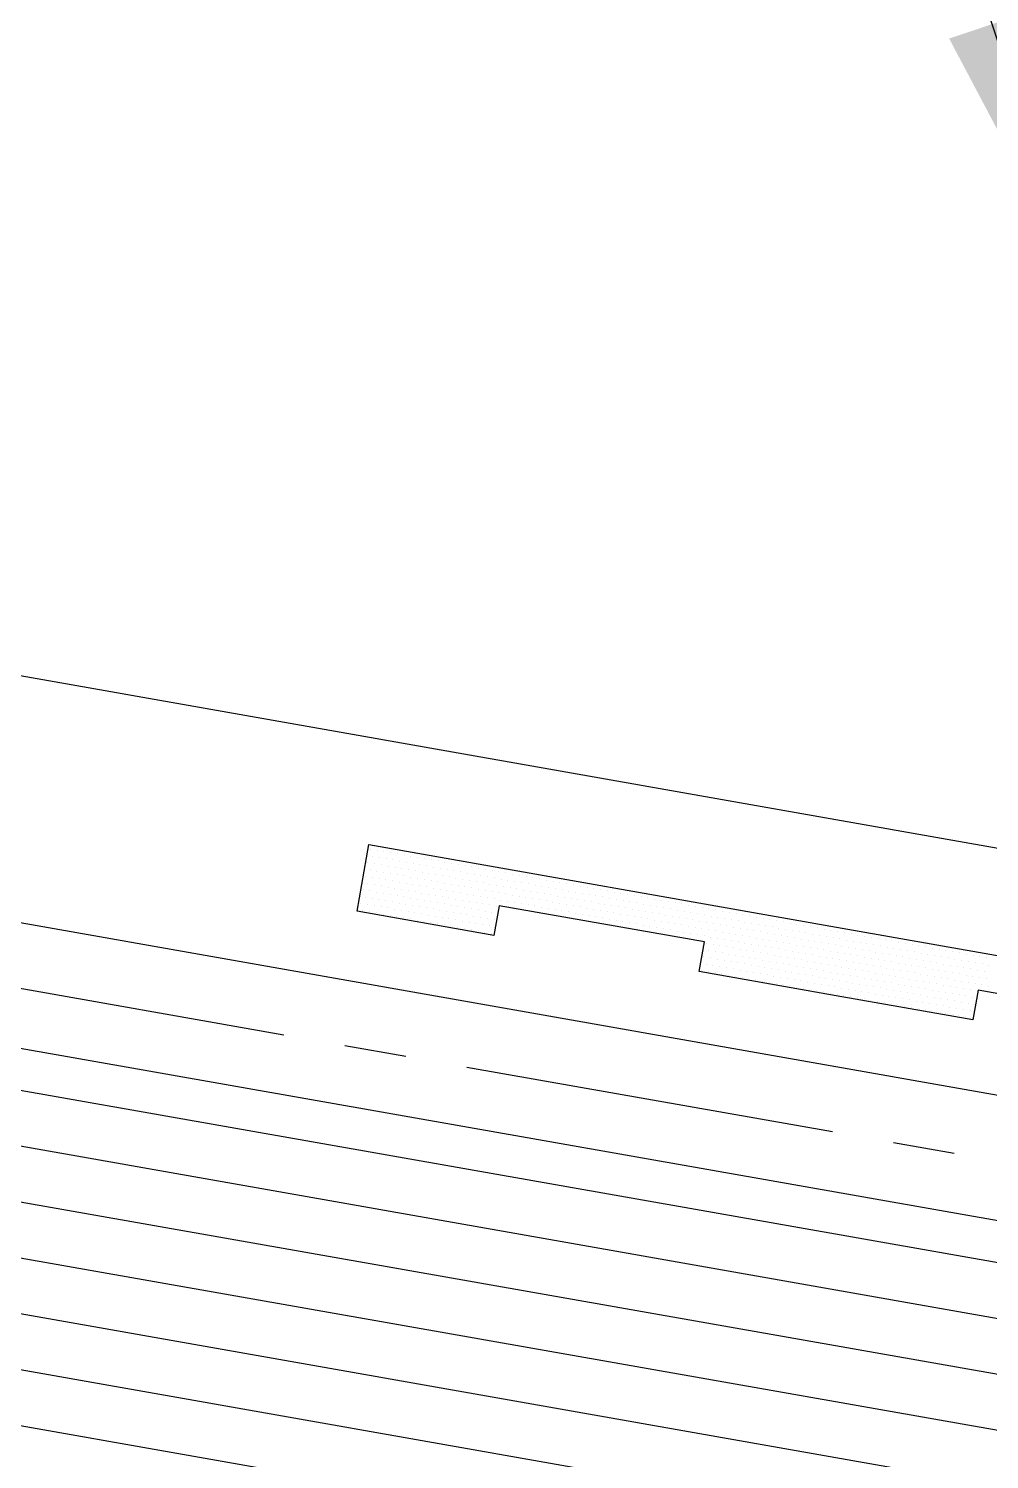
# Model space of a CAD drawing. Header units: inches. Extents: x 3.2 to 42.5, y 25.8 to 40.2.
# Drawn here: x 13.553 to 15.3, y 30.382 to 32.981 of the extents above; entities that cross this region are included whole.
import ezdxf

# ---------------------------------------------------------------- set-up
doc = ezdxf.new("R2010")
doc.units = ezdxf.units.IN
doc.header["$MEASUREMENT"] = 0
doc.linetypes.add('CENTER2', pattern=[1.125, 0.75, -0.125, 0.125, -0.125])
for name, color, linetype in [('BARRIER', 253, 'CENTER2'), ('PANEL', 11, 'Continuous'), ('SEALANT', 8, 'Continuous'), ('TAPE', 8, 'Continuous'), ('TRIM', 6, 'Continuous'), ('WOOD', 3, 'Continuous')]:
    doc.layers.add(name, color=color, linetype=linetype)
doc.styles.add('TEXT', font='SIMPLEX', dxfattribs={"width": 0.75, "height": 6})
doc.dimstyles.new('DETAIL$7', dxfattribs={"dimscale": 4, "dimtxt": 6, "dimasz": 0.125, "dimexe": 0.0625, "dimexo": 0.125, "dimgap": 0.0625, "dimtad": 1, "dimdec": 5, "dimzin": 3, "dimdsep": 46, "dimlunit": 4, "dimtxsty": 'TEXT', "dimblk": 'ARCHTICK', "dimcen": 0.0625, "dimclrd": 7, "dimclre": 7, "dimclrt": 2, "dimadec": 0, "dimazin": 0, "dimtfac": 0.666667, "dimtdec": 5, "dimtmove": 0, "dimatfit": 3, "dimfxl": 0, "dimfrac": 2, "dimtolj": 1, "dimtzin": 3, "dimarcsym": 0})

# ---------------------------------------------------------------- blocks, each defined once
blk = doc.blocks.new('*X2')
at = {"color": 0}
for p, q in [((-1.33125, 0.1375), (-1.33125, 0.1375)), ((-1.31875, 0.1375), (-1.31875, 0.1375)), ((-1.30625, 0.1375), (-1.30625, 0.1375)), ((-1.29375, 0.1375), (-1.29375, 0.1375)), ((-1.28125, 0.1375), (-1.28125, 0.1375)), ((-1.26875, 0.1375), (-1.26875, 0.1375)), ((-1.25625, 0.1375), (-1.25625, 0.1375)), ((-1.24375, 0.1375), (-1.24375, 0.1375)), ((-1.23125, 0.1375), (-1.23125, 0.1375)), ((-1.21875, 0.1375), (-1.21875, 0.1375)), ((-1.20625, 0.1375), (-1.20625, 0.1375)), ((-1.19375, 0.1375), (-1.19375, 0.1375)), ((-1.18125, 0.1375), (-1.18125, 0.1375)), ((-1.16875, 0.1375), (-1.16875, 0.1375)), ((-1.15625, 0.1375), (-1.15625, 0.1375)), ((-1.14375, 0.1375), (-1.14375, 0.1375)), ((-1.13125, 0.1375), (-1.13125, 0.1375)), ((-1.11875, 0.1375), (-1.11875, 0.1375)), ((-1.10625, 0.1375), (-1.10625, 0.1375)), ((-1.09375, 0.1375), (-1.09375, 0.1375)), ((-1.08125, 0.1375), (-1.08125, 0.1375)), ((-1.06875, 0.1375), (-1.06875, 0.1375)), ((-1.05625, 0.1375), (-1.05625, 0.1375)), ((-1.04375, 0.1375), (-1.04375, 0.1375)), ((-1.03125, 0.1375), (-1.03125, 0.1375)), ((-1.01875, 0.1375), (-1.01875, 0.1375)), ((-1.00625, 0.1375), (-1.00625, 0.1375)), ((-0.99375, 0.1375), (-0.99375, 0.1375)), ((-0.98125, 0.1375), (-0.98125, 0.1375)), ((-0.96875, 0.1375), (-0.96875, 0.1375)), ((-0.95625, 0.1375), (-0.95625, 0.1375)), ((-0.94375, 0.1375), (-0.94375, 0.1375)), ((-0.93125, 0.1375), (-0.93125, 0.1375)), ((-0.91875, 0.1375), (-0.91875, 0.1375)), ((-0.90625, 0.1375), (-0.90625, 0.1375)), ((-0.89375, 0.1375), (-0.89375, 0.1375)), ((-0.88125, 0.1375), (-0.88125, 0.1375)), ((-0.86875, 0.1375), (-0.86875, 0.1375)), ((-0.85625, 0.1375), (-0.85625, 0.1375)), ((-0.84375, 0.1375), (-0.84375, 0.1375)), ((-0.83125, 0.1375), (-0.83125, 0.1375)), ((-0.81875, 0.1375), (-0.81875, 0.1375)), ((-0.80625, 0.1375), (-0.80625, 0.1375)), ((-0.79375, 0.1375), (-0.79375, 0.1375)), ((-0.78125, 0.1375), (-0.78125, 0.1375)), ((-0.76875, 0.1375), (-0.76875, 0.1375)), ((-0.75625, 0.1375), (-0.75625, 0.1375)), ((-0.74375, 0.1375), (-0.74375, 0.1375)), ((-0.73125, 0.1375), (-0.73125, 0.1375)), ((-0.71875, 0.1375), (-0.71875, 0.1375)), ((-0.70625, 0.1375), (-0.70625, 0.1375)), ((-0.69375, 0.1375), (-0.69375, 0.1375)), ((-0.68125, 0.1375), (-0.68125, 0.1375)), ((-0.66875, 0.1375), (-0.66875, 0.1375)), ((-0.65625, 0.1375), (-0.65625, 0.1375)), ((-0.64375, 0.1375), (-0.64375, 0.1375)), ((-0.63125, 0.1375), (-0.63125, 0.1375)), ((-0.61875, 0.1375), (-0.61875, 0.1375)), ((-0.60625, 0.1375), (-0.60625, 0.1375)), ((-0.59375, 0.1375), (-0.59375, 0.1375)), ((-0.58125, 0.1375), (-0.58125, 0.1375)), ((-0.56875, 0.1375), (-0.56875, 0.1375)), ((-0.55625, 0.1375), (-0.55625, 0.1375)), ((-0.54375, 0.1375), (-0.54375, 0.1375)), ((-0.53125, 0.1375), (-0.53125, 0.1375)), ((-0.51875, 0.1375), (-0.51875, 0.1375)), ((-0.50625, 0.1375), (-0.50625, 0.1375)), ((-0.49375, 0.1375), (-0.49375, 0.1375)), ((-0.48125, 0.1375), (-0.48125, 0.1375)), ((-0.46875, 0.1375), (-0.46875, 0.1375)), ((-0.45625, 0.1375), (-0.45625, 0.1375)), ((-0.44375, 0.1375), (-0.44375, 0.1375)), ((-0.43125, 0.1375), (-0.43125, 0.1375)), ((-0.41875, 0.1375), (-0.41875, 0.1375)), ((-0.40625, 0.1375), (-0.40625, 0.1375)), ((-0.39375, 0.1375), (-0.39375, 0.1375)), ((-0.38125, 0.1375), (-0.38125, 0.1375)), ((-0.36875, 0.1375), (-0.36875, 0.1375)), ((-0.35625, 0.1375), (-0.35625, 0.1375)), ((-0.34375, 0.1375), (-0.34375, 0.1375)), ((-0.33125, 0.1375), (-0.33125, 0.1375)), ((-0.31875, 0.1375), (-0.31875, 0.1375)), ((-0.30625, 0.1375), (-0.30625, 0.1375)), ((-0.29375, 0.1375), (-0.29375, 0.1375)), ((-0.28125, 0.1375), (-0.28125, 0.1375)), ((-0.26875, 0.1375), (-0.26875, 0.1375)), ((-0.25625, 0.1375), (-0.25625, 0.1375)), ((-0.24375, 0.1375), (-0.24375, 0.1375)), ((-0.23125, 0.1375), (-0.23125, 0.1375)), ((-0.21875, 0.1375), (-0.21875, 0.1375)), ((-0.20625, 0.1375), (-0.20625, 0.1375)), ((-0.19375, 0.1375), (-0.19375, 0.1375)), ((-1.33125, 0.1125), (-1.33125, 0.1125)), ((-1.325, 0.125), (-1.325, 0.125)), ((-1.31875, 0.1125), (-1.31875, 0.1125)), ((-1.3125, 0.125), (-1.3125, 0.125)), ((-1.30625, 0.1125), (-1.30625, 0.1125)), ((-1.3, 0.125), (-1.3, 0.125)), ((-1.29375, 0.1125), (-1.29375, 0.1125)), ((-1.2875, 0.125), (-1.2875, 0.125)), ((-1.28125, 0.1125), (-1.28125, 0.1125)), ((-1.275, 0.125), (-1.275, 0.125)), ((-1.26875, 0.1125), (-1.26875, 0.1125)), ((-1.2625, 0.125), (-1.2625, 0.125)), ((-1.25625, 0.1125), (-1.25625, 0.1125)), ((-1.25, 0.125), (-1.25, 0.125)), ((-1.24375, 0.1125), (-1.24375, 0.1125)), ((-1.2375, 0.125), (-1.2375, 0.125)), ((-1.23125, 0.1125), (-1.23125, 0.1125)), ((-1.225, 0.125), (-1.225, 0.125)), ((-1.21875, 0.1125), (-1.21875, 0.1125)), ((-1.2125, 0.125), (-1.2125, 0.125)), ((-1.20625, 0.1125), (-1.20625, 0.1125)), ((-1.2, 0.125), (-1.2, 0.125)), ((-1.19375, 0.1125), (-1.19375, 0.1125)), ((-1.1875, 0.125), (-1.1875, 0.125)), ((-1.18125, 0.1125), (-1.18125, 0.1125)), ((-1.175, 0.125), (-1.175, 0.125)), ((-1.16875, 0.1125), (-1.16875, 0.1125)), ((-1.1625, 0.125), (-1.1625, 0.125)), ((-1.15625, 0.1125), (-1.15625, 0.1125)), ((-1.15, 0.125), (-1.15, 0.125)), ((-1.14375, 0.1125), (-1.14375, 0.1125)), ((-1.1375, 0.125), (-1.1375, 0.125)), ((-1.13125, 0.1125), (-1.13125, 0.1125)), ((-1.125, 0.125), (-1.125, 0.125)), ((-1.11875, 0.1125), (-1.11875, 0.1125)), ((-1.1125, 0.125), (-1.1125, 0.125)), ((-1.10625, 0.1125), (-1.10625, 0.1125)), ((-1.1, 0.125), (-1.1, 0.125)), ((-1.09375, 0.1125), (-1.09375, 0.1125)), ((-1.0875, 0.125), (-1.0875, 0.125)), ((-1.08125, 0.1125), (-1.08125, 0.1125)), ((-1.075, 0.125), (-1.075, 0.125)), ((-1.06875, 0.1125), (-1.06875, 0.1125)), ((-1.0625, 0.125), (-1.0625, 0.125)), ((-1.05625, 0.1125), (-1.05625, 0.1125)), ((-1.05, 0.125), (-1.05, 0.125)), ((-1.04375, 0.1125), (-1.04375, 0.1125)), ((-1.0375, 0.125), (-1.0375, 0.125)), ((-1.03125, 0.1125), (-1.03125, 0.1125)), ((-1.025, 0.125), (-1.025, 0.125)), ((-1.01875, 0.1125), (-1.01875, 0.1125)), ((-1.0125, 0.125), (-1.0125, 0.125)), ((-1.00625, 0.1125), (-1.00625, 0.1125)), ((-1, 0.125), (-1, 0.125)), ((-0.99375, 0.1125), (-0.99375, 0.1125)), ((-0.9875, 0.125), (-0.9875, 0.125)), ((-0.98125, 0.1125), (-0.98125, 0.1125)), ((-0.975, 0.125), (-0.975, 0.125)), ((-0.96875, 0.1125), (-0.96875, 0.1125)), ((-0.9625, 0.125), (-0.9625, 0.125)), ((-0.95625, 0.1125), (-0.95625, 0.1125)), ((-0.95, 0.125), (-0.95, 0.125)), ((-0.94375, 0.1125), (-0.94375, 0.1125)), ((-0.9375, 0.125), (-0.9375, 0.125)), ((-0.93125, 0.1125), (-0.93125, 0.1125)), ((-0.925, 0.125), (-0.925, 0.125)), ((-0.91875, 0.1125), (-0.91875, 0.1125)), ((-0.9125, 0.125), (-0.9125, 0.125)), ((-0.90625, 0.1125), (-0.90625, 0.1125)), ((-0.9, 0.125), (-0.9, 0.125)), ((-0.89375, 0.1125), (-0.89375, 0.1125)), ((-0.8875, 0.125), (-0.8875, 0.125)), ((-0.88125, 0.1125), (-0.88125, 0.1125)), ((-0.875, 0.125), (-0.875, 0.125)), ((-0.86875, 0.1125), (-0.86875, 0.1125)), ((-0.8625, 0.125), (-0.8625, 0.125)), ((-0.85625, 0.1125), (-0.85625, 0.1125)), ((-0.85, 0.125), (-0.85, 0.125)), ((-0.84375, 0.1125), (-0.84375, 0.1125)), ((-0.8375, 0.125), (-0.8375, 0.125)), ((-0.83125, 0.1125), (-0.83125, 0.1125)), ((-0.825, 0.125), (-0.825, 0.125)), ((-0.81875, 0.1125), (-0.81875, 0.1125)), ((-0.8125, 0.125), (-0.8125, 0.125)), ((-0.80625, 0.1125), (-0.80625, 0.1125)), ((-0.8, 0.125), (-0.8, 0.125)), ((-0.79375, 0.1125), (-0.79375, 0.1125)), ((-0.7875, 0.125), (-0.7875, 0.125)), ((-0.78125, 0.1125), (-0.78125, 0.1125)), ((-0.775, 0.125), (-0.775, 0.125)), ((-0.76875, 0.1125), (-0.76875, 0.1125)), ((-0.7625, 0.125), (-0.7625, 0.125)), ((-0.75625, 0.1125), (-0.75625, 0.1125)), ((-0.75, 0.125), (-0.75, 0.125)), ((-0.74375, 0.1125), (-0.74375, 0.1125)), ((-0.7375, 0.125), (-0.7375, 0.125)), ((-0.73125, 0.1125), (-0.73125, 0.1125)), ((-0.725, 0.125), (-0.725, 0.125)), ((-0.71875, 0.1125), (-0.71875, 0.1125)), ((-0.7125, 0.125), (-0.7125, 0.125)), ((-0.70625, 0.1125), (-0.70625, 0.1125)), ((-0.7, 0.125), (-0.7, 0.125)), ((-0.69375, 0.1125), (-0.69375, 0.1125)), ((-0.6875, 0.125), (-0.6875, 0.125)), ((-0.68125, 0.1125), (-0.68125, 0.1125)), ((-0.675, 0.125), (-0.675, 0.125)), ((-0.66875, 0.1125), (-0.66875, 0.1125)), ((-0.6625, 0.125), (-0.6625, 0.125)), ((-0.65625, 0.1125), (-0.65625, 0.1125)), ((-0.65, 0.125), (-0.65, 0.125)), ((-0.64375, 0.1125), (-0.64375, 0.1125)), ((-0.6375, 0.125), (-0.6375, 0.125)), ((-0.63125, 0.1125), (-0.63125, 0.1125)), ((-0.625, 0.125), (-0.625, 0.125)), ((-0.61875, 0.1125), (-0.61875, 0.1125)), ((-0.6125, 0.125), (-0.6125, 0.125)), ((-0.60625, 0.1125), (-0.60625, 0.1125)), ((-0.6, 0.125), (-0.6, 0.125)), ((-0.59375, 0.1125), (-0.59375, 0.1125)), ((-0.5875, 0.125), (-0.5875, 0.125)), ((-0.58125, 0.1125), (-0.58125, 0.1125)), ((-0.575, 0.125), (-0.575, 0.125)), ((-0.56875, 0.1125), (-0.56875, 0.1125)), ((-0.5625, 0.125), (-0.5625, 0.125)), ((-0.55625, 0.1125), (-0.55625, 0.1125)), ((-0.55, 0.125), (-0.55, 0.125)), ((-0.54375, 0.1125), (-0.54375, 0.1125)), ((-0.5375, 0.125), (-0.5375, 0.125)), ((-0.53125, 0.1125), (-0.53125, 0.1125)), ((-0.525, 0.125), (-0.525, 0.125)), ((-0.51875, 0.1125), (-0.51875, 0.1125)), ((-0.5125, 0.125), (-0.5125, 0.125)), ((-0.50625, 0.1125), (-0.50625, 0.1125)), ((-0.5, 0.125), (-0.5, 0.125)), ((-0.49375, 0.1125), (-0.49375, 0.1125)), ((-0.4875, 0.125), (-0.4875, 0.125)), ((-0.48125, 0.1125), (-0.48125, 0.1125)), ((-0.475, 0.125), (-0.475, 0.125)), ((-0.46875, 0.1125), (-0.46875, 0.1125)), ((-0.4625, 0.125), (-0.4625, 0.125)), ((-0.45625, 0.1125), (-0.45625, 0.1125)), ((-0.45, 0.125), (-0.45, 0.125)), ((-0.44375, 0.1125), (-0.44375, 0.1125)), ((-0.4375, 0.125), (-0.4375, 0.125)), ((-0.43125, 0.1125), (-0.43125, 0.1125)), ((-0.425, 0.125), (-0.425, 0.125)), ((-0.41875, 0.1125), (-0.41875, 0.1125)), ((-0.4125, 0.125), (-0.4125, 0.125)), ((-0.40625, 0.1125), (-0.40625, 0.1125)), ((-0.4, 0.125), (-0.4, 0.125)), ((-0.39375, 0.1125), (-0.39375, 0.1125)), ((-0.3875, 0.125), (-0.3875, 0.125)), ((-0.38125, 0.1125), (-0.38125, 0.1125)), ((-0.375, 0.125), (-0.375, 0.125)), ((-0.36875, 0.1125), (-0.36875, 0.1125)), ((-0.3625, 0.125), (-0.3625, 0.125)), ((-0.35625, 0.1125), (-0.35625, 0.1125)), ((-0.35, 0.125), (-0.35, 0.125)), ((-0.34375, 0.1125), (-0.34375, 0.1125)), ((-0.3375, 0.125), (-0.3375, 0.125)), ((-0.33125, 0.1125), (-0.33125, 0.1125)), ((-0.325, 0.125), (-0.325, 0.125)), ((-0.31875, 0.1125), (-0.31875, 0.1125)), ((-0.3125, 0.125), (-0.3125, 0.125)), ((-0.30625, 0.1125), (-0.30625, 0.1125)), ((-0.3, 0.125), (-0.3, 0.125)), ((-0.29375, 0.1125), (-0.29375, 0.1125)), ((-0.2875, 0.125), (-0.2875, 0.125)), ((-0.28125, 0.1125), (-0.28125, 0.1125)), ((-0.275, 0.125), (-0.275, 0.125)), ((-0.26875, 0.1125), (-0.26875, 0.1125)), ((-0.2625, 0.125), (-0.2625, 0.125)), ((-0.25625, 0.1125), (-0.25625, 0.1125)), ((-0.25, 0.125), (-0.25, 0.125)), ((-0.24375, 0.1125), (-0.24375, 0.1125)), ((-0.2375, 0.125), (-0.2375, 0.125)), ((-0.23125, 0.1125), (-0.23125, 0.1125)), ((-0.225, 0.125), (-0.225, 0.125)), ((-0.21875, 0.1125), (-0.21875, 0.1125)), ((-0.2125, 0.125), (-0.2125, 0.125)), ((-0.20625, 0.1125), (-0.20625, 0.1125)), ((-0.2, 0.125), (-0.2, 0.125)), ((-0.19375, 0.1125), (-0.19375, 0.1125)), ((-0.1875, 0.125), (-0.1875, 0.125)), ((-1.33125, 0.0875), (-1.33125, 0.0875)), ((-1.325, 0.1), (-1.325, 0.1)), ((-1.31875, 0.0875), (-1.31875, 0.0875)), ((-1.3125, 0.1), (-1.3125, 0.1)), ((-1.30625, 0.0875), (-1.30625, 0.0875)), ((-1.3, 0.1), (-1.3, 0.1)), ((-1.29375, 0.0875), (-1.29375, 0.0875)), ((-1.2875, 0.1), (-1.2875, 0.1)), ((-1.28125, 0.0875), (-1.28125, 0.0875)), ((-1.275, 0.1), (-1.275, 0.1)), ((-1.26875, 0.0875), (-1.26875, 0.0875)), ((-1.2625, 0.1), (-1.2625, 0.1)), ((-1.25625, 0.0875), (-1.25625, 0.0875)), ((-1.25, 0.1), (-1.25, 0.1)), ((-1.24375, 0.0875), (-1.24375, 0.0875)), ((-1.2375, 0.1), (-1.2375, 0.1)), ((-1.23125, 0.0875), (-1.23125, 0.0875)), ((-1.225, 0.1), (-1.225, 0.1)), ((-1.21875, 0.0875), (-1.21875, 0.0875)), ((-1.2125, 0.1), (-1.2125, 0.1)), ((-1.20625, 0.0875), (-1.20625, 0.0875)), ((-1.2, 0.1), (-1.2, 0.1)), ((-1.19375, 0.0875), (-1.19375, 0.0875)), ((-1.1875, 0.1), (-1.1875, 0.1)), ((-1.18125, 0.0875), (-1.18125, 0.0875)), ((-1.175, 0.1), (-1.175, 0.1)), ((-1.16875, 0.0875), (-1.16875, 0.0875)), ((-1.1625, 0.1), (-1.1625, 0.1)), ((-1.15625, 0.0875), (-1.15625, 0.0875)), ((-1.15, 0.1), (-1.15, 0.1)), ((-1.14375, 0.0875), (-1.14375, 0.0875)), ((-1.1375, 0.1), (-1.1375, 0.1)), ((-1.13125, 0.0875), (-1.13125, 0.0875)), ((-1.125, 0.1), (-1.125, 0.1)), ((-1.11875, 0.0875), (-1.11875, 0.0875)), ((-1.1125, 0.1), (-1.1125, 0.1)), ((-1.10625, 0.0875), (-1.10625, 0.0875)), ((-1.1, 0.1), (-1.1, 0.1)), ((-1.09375, 0.0875), (-1.09375, 0.0875)), ((-1.0875, 0.1), (-1.0875, 0.1)), ((-1.08125, 0.0875), (-1.08125, 0.0875)), ((-1.075, 0.1), (-1.075, 0.1)), ((-1.06875, 0.0875), (-1.06875, 0.0875)), ((-1.0625, 0.1), (-1.0625, 0.1)), ((-1.05625, 0.0875), (-1.05625, 0.0875)), ((-1.05, 0.1), (-1.05, 0.1)), ((-1.04375, 0.0875), (-1.04375, 0.0875)), ((-1.0375, 0.1), (-1.0375, 0.1)), ((-1.03125, 0.0875), (-1.03125, 0.0875)), ((-1.025, 0.1), (-1.025, 0.1)), ((-1.01875, 0.0875), (-1.01875, 0.0875)), ((-1.0125, 0.1), (-1.0125, 0.1)), ((-1.00625, 0.0875), (-1.00625, 0.0875)), ((-1, 0.1), (-1, 0.1)), ((-0.99375, 0.0875), (-0.99375, 0.0875)), ((-0.9875, 0.1), (-0.9875, 0.1)), ((-0.98125, 0.0875), (-0.98125, 0.0875)), ((-0.975, 0.1), (-0.975, 0.1)), ((-0.96875, 0.0875), (-0.96875, 0.0875)), ((-0.9625, 0.1), (-0.9625, 0.1)), ((-0.95625, 0.0875), (-0.95625, 0.0875)), ((-0.95, 0.1), (-0.95, 0.1)), ((-0.94375, 0.0875), (-0.94375, 0.0875)), ((-0.9375, 0.1), (-0.9375, 0.1)), ((-0.93125, 0.0875), (-0.93125, 0.0875)), ((-0.925, 0.1), (-0.925, 0.1)), ((-0.91875, 0.0875), (-0.91875, 0.0875)), ((-0.9125, 0.1), (-0.9125, 0.1)), ((-0.90625, 0.0875), (-0.90625, 0.0875)), ((-0.9, 0.1), (-0.9, 0.1)), ((-0.89375, 0.0875), (-0.89375, 0.0875)), ((-0.8875, 0.1), (-0.8875, 0.1)), ((-0.88125, 0.0875), (-0.88125, 0.0875)), ((-0.875, 0.1), (-0.875, 0.1)), ((-0.86875, 0.0875), (-0.86875, 0.0875)), ((-0.8625, 0.1), (-0.8625, 0.1)), ((-0.85625, 0.0875), (-0.85625, 0.0875)), ((-0.85, 0.1), (-0.85, 0.1)), ((-0.84375, 0.0875), (-0.84375, 0.0875)), ((-0.8375, 0.1), (-0.8375, 0.1)), ((-0.83125, 0.0875), (-0.83125, 0.0875)), ((-0.825, 0.1), (-0.825, 0.1)), ((-0.81875, 0.0875), (-0.81875, 0.0875)), ((-0.8125, 0.1), (-0.8125, 0.1)), ((-0.80625, 0.0875), (-0.80625, 0.0875)), ((-0.8, 0.1), (-0.8, 0.1)), ((-0.79375, 0.0875), (-0.79375, 0.0875)), ((-0.7875, 0.1), (-0.7875, 0.1)), ((-0.78125, 0.0875), (-0.78125, 0.0875)), ((-0.775, 0.1), (-0.775, 0.1)), ((-0.76875, 0.0875), (-0.76875, 0.0875)), ((-0.7625, 0.1), (-0.7625, 0.1)), ((-0.75625, 0.0875), (-0.75625, 0.0875)), ((-0.75, 0.1), (-0.75, 0.1)), ((-0.74375, 0.0875), (-0.74375, 0.0875)), ((-0.7375, 0.1), (-0.7375, 0.1)), ((-0.73125, 0.0875), (-0.73125, 0.0875)), ((-0.725, 0.1), (-0.725, 0.1)), ((-0.71875, 0.0875), (-0.71875, 0.0875)), ((-0.7125, 0.1), (-0.7125, 0.1)), ((-0.70625, 0.0875), (-0.70625, 0.0875)), ((-0.7, 0.1), (-0.7, 0.1)), ((-0.69375, 0.0875), (-0.69375, 0.0875)), ((-0.6875, 0.1), (-0.6875, 0.1)), ((-0.68125, 0.0875), (-0.68125, 0.0875)), ((-0.675, 0.1), (-0.675, 0.1)), ((-0.66875, 0.0875), (-0.66875, 0.0875)), ((-0.6625, 0.1), (-0.6625, 0.1)), ((-0.65625, 0.0875), (-0.65625, 0.0875)), ((-0.65, 0.1), (-0.65, 0.1)), ((-0.64375, 0.0875), (-0.64375, 0.0875)), ((-0.6375, 0.1), (-0.6375, 0.1)), ((-0.63125, 0.0875), (-0.63125, 0.0875)), ((-0.625, 0.1), (-0.625, 0.1)), ((-0.61875, 0.0875), (-0.61875, 0.0875)), ((-0.6125, 0.1), (-0.6125, 0.1)), ((-0.60625, 0.0875), (-0.60625, 0.0875)), ((-0.6, 0.1), (-0.6, 0.1)), ((-0.59375, 0.0875), (-0.59375, 0.0875)), ((-0.5875, 0.1), (-0.5875, 0.1)), ((-0.58125, 0.0875), (-0.58125, 0.0875)), ((-0.575, 0.1), (-0.575, 0.1)), ((-0.56875, 0.0875), (-0.56875, 0.0875)), ((-0.5625, 0.1), (-0.5625, 0.1)), ((-0.55625, 0.0875), (-0.55625, 0.0875)), ((-0.55, 0.1), (-0.55, 0.1)), ((-0.54375, 0.0875), (-0.54375, 0.0875)), ((-0.5375, 0.1), (-0.5375, 0.1)), ((-0.53125, 0.0875), (-0.53125, 0.0875)), ((-0.525, 0.1), (-0.525, 0.1)), ((-0.51875, 0.0875), (-0.51875, 0.0875)), ((-0.5125, 0.1), (-0.5125, 0.1)), ((-0.50625, 0.0875), (-0.50625, 0.0875)), ((-0.5, 0.1), (-0.5, 0.1)), ((-0.49375, 0.0875), (-0.49375, 0.0875)), ((-0.4875, 0.1), (-0.4875, 0.1)), ((-0.48125, 0.0875), (-0.48125, 0.0875)), ((-0.475, 0.1), (-0.475, 0.1)), ((-0.46875, 0.0875), (-0.46875, 0.0875)), ((-0.4625, 0.1), (-0.4625, 0.1)), ((-0.45625, 0.0875), (-0.45625, 0.0875)), ((-0.45, 0.1), (-0.45, 0.1)), ((-0.44375, 0.0875), (-0.44375, 0.0875)), ((-0.4375, 0.1), (-0.4375, 0.1)), ((-0.43125, 0.0875), (-0.43125, 0.0875)), ((-0.425, 0.1), (-0.425, 0.1)), ((-0.41875, 0.0875), (-0.41875, 0.0875)), ((-0.4125, 0.1), (-0.4125, 0.1)), ((-0.40625, 0.0875), (-0.40625, 0.0875)), ((-0.4, 0.1), (-0.4, 0.1)), ((-0.39375, 0.0875), (-0.39375, 0.0875)), ((-0.3875, 0.1), (-0.3875, 0.1)), ((-0.38125, 0.0875), (-0.38125, 0.0875)), ((-0.375, 0.1), (-0.375, 0.1)), ((-0.36875, 0.0875), (-0.36875, 0.0875)), ((-0.3625, 0.1), (-0.3625, 0.1)), ((-0.35625, 0.0875), (-0.35625, 0.0875)), ((-0.35, 0.1), (-0.35, 0.1)), ((-0.34375, 0.0875), (-0.34375, 0.0875)), ((-0.3375, 0.1), (-0.3375, 0.1)), ((-0.33125, 0.0875), (-0.33125, 0.0875)), ((-0.325, 0.1), (-0.325, 0.1)), ((-0.31875, 0.0875), (-0.31875, 0.0875)), ((-0.3125, 0.1), (-0.3125, 0.1)), ((-0.30625, 0.0875), (-0.30625, 0.0875)), ((-0.3, 0.1), (-0.3, 0.1)), ((-0.29375, 0.0875), (-0.29375, 0.0875)), ((-0.2875, 0.1), (-0.2875, 0.1)), ((-0.28125, 0.0875), (-0.28125, 0.0875)), ((-0.275, 0.1), (-0.275, 0.1)), ((-0.26875, 0.0875), (-0.26875, 0.0875)), ((-0.2625, 0.1), (-0.2625, 0.1)), ((-0.25625, 0.0875), (-0.25625, 0.0875)), ((-0.25, 0.1), (-0.25, 0.1)), ((-0.24375, 0.0875), (-0.24375, 0.0875)), ((-0.2375, 0.1), (-0.2375, 0.1)), ((-0.23125, 0.0875), (-0.23125, 0.0875)), ((-0.225, 0.1), (-0.225, 0.1)), ((-0.21875, 0.0875), (-0.21875, 0.0875)), ((-0.2125, 0.1), (-0.2125, 0.1)), ((-0.20625, 0.0875), (-0.20625, 0.0875)), ((-0.2, 0.1), (-0.2, 0.1)), ((-0.19375, 0.0875), (-0.19375, 0.0875)), ((-0.1875, 0.1), (-0.1875, 0.1)), ((-0.18125, 0.0875), (-0.18125, 0.0875)), ((-1.33125, 0.0625), (-1.33125, 0.0625)), ((-1.325, 0.075), (-1.325, 0.075)), ((-1.31875, 0.0625), (-1.31875, 0.0625)), ((-1.3125, 0.075), (-1.3125, 0.075)), ((-1.30625, 0.0625), (-1.30625, 0.0625)), ((-1.3, 0.075), (-1.3, 0.075)), ((-1.29375, 0.0625), (-1.29375, 0.0625)), ((-1.2875, 0.075), (-1.2875, 0.075)), ((-1.28125, 0.0625), (-1.28125, 0.0625)), ((-1.275, 0.075), (-1.275, 0.075)), ((-1.26875, 0.0625), (-1.26875, 0.0625)), ((-1.2625, 0.075), (-1.2625, 0.075)), ((-1.25625, 0.0625), (-1.25625, 0.0625)), ((-1.25, 0.075), (-1.25, 0.075)), ((-1.24375, 0.0625), (-1.24375, 0.0625)), ((-1.2375, 0.075), (-1.2375, 0.075)), ((-1.23125, 0.0625), (-1.23125, 0.0625)), ((-1.225, 0.075), (-1.225, 0.075)), ((-1.21875, 0.0625), (-1.21875, 0.0625)), ((-1.2125, 0.075), (-1.2125, 0.075)), ((-1.20625, 0.0625), (-1.20625, 0.0625)), ((-1.2, 0.075), (-1.2, 0.075)), ((-1.19375, 0.0625), (-1.19375, 0.0625)), ((-1.1875, 0.075), (-1.1875, 0.075)), ((-1.18125, 0.0625), (-1.18125, 0.0625)), ((-1.175, 0.075), (-1.175, 0.075)), ((-1.16875, 0.0625), (-1.16875, 0.0625)), ((-1.1625, 0.075), (-1.1625, 0.075)), ((-1.15625, 0.0625), (-1.15625, 0.0625)), ((-1.15, 0.075), (-1.15, 0.075)), ((-1.14375, 0.0625), (-1.14375, 0.0625)), ((-1.1375, 0.075), (-1.1375, 0.075)), ((-1.13125, 0.0625), (-1.13125, 0.0625)), ((-1.125, 0.075), (-1.125, 0.075)), ((-1.11875, 0.0625), (-1.11875, 0.0625)), ((-1.1125, 0.075), (-1.1125, 0.075)), ((-1.10625, 0.0625), (-1.10625, 0.0625)), ((-1.1, 0.075), (-1.1, 0.075)), ((-1.09375, 0.0625), (-1.09375, 0.0625)), ((-1.0875, 0.075), (-1.0875, 0.075)), ((-0.7, 0.075), (-0.7, 0.075)), ((-0.69375, 0.0625), (-0.69375, 0.0625)), ((-0.6875, 0.075), (-0.6875, 0.075)), ((-0.68125, 0.0625), (-0.68125, 0.0625)), ((-0.675, 0.075), (-0.675, 0.075)), ((-0.66875, 0.0625), (-0.66875, 0.0625)), ((-0.6625, 0.075), (-0.6625, 0.075)), ((-0.65625, 0.0625), (-0.65625, 0.0625)), ((-0.65, 0.075), (-0.65, 0.075)), ((-0.64375, 0.0625), (-0.64375, 0.0625)), ((-0.6375, 0.075), (-0.6375, 0.075)), ((-0.63125, 0.0625), (-0.63125, 0.0625)), ((-0.625, 0.075), (-0.625, 0.075)), ((-0.61875, 0.0625), (-0.61875, 0.0625)), ((-0.6125, 0.075), (-0.6125, 0.075)), ((-0.60625, 0.0625), (-0.60625, 0.0625)), ((-0.6, 0.075), (-0.6, 0.075)), ((-0.59375, 0.0625), (-0.59375, 0.0625)), ((-0.5875, 0.075), (-0.5875, 0.075)), ((-0.58125, 0.0625), (-0.58125, 0.0625)), ((-0.575, 0.075), (-0.575, 0.075)), ((-0.56875, 0.0625), (-0.56875, 0.0625)), ((-0.5625, 0.075), (-0.5625, 0.075)), ((-0.55625, 0.0625), (-0.55625, 0.0625)), ((-0.55, 0.075), (-0.55, 0.075)), ((-0.54375, 0.0625), (-0.54375, 0.0625)), ((-0.5375, 0.075), (-0.5375, 0.075)), ((-0.53125, 0.0625), (-0.53125, 0.0625)), ((-0.525, 0.075), (-0.525, 0.075)), ((-0.51875, 0.0625), (-0.51875, 0.0625)), ((-0.5125, 0.075), (-0.5125, 0.075)), ((-0.50625, 0.0625), (-0.50625, 0.0625)), ((-0.5, 0.075), (-0.5, 0.075)), ((-0.49375, 0.0625), (-0.49375, 0.0625)), ((-0.4875, 0.075), (-0.4875, 0.075)), ((-0.48125, 0.0625), (-0.48125, 0.0625)), ((-0.475, 0.075), (-0.475, 0.075)), ((-0.46875, 0.0625), (-0.46875, 0.0625)), ((-0.4625, 0.075), (-0.4625, 0.075)), ((-0.45625, 0.0625), (-0.45625, 0.0625)), ((-0.45, 0.075), (-0.45, 0.075)), ((-0.44375, 0.0625), (-0.44375, 0.0625)), ((-0.4375, 0.075), (-0.4375, 0.075)), ((-0.43125, 0.0625), (-0.43125, 0.0625)), ((-0.425, 0.075), (-0.425, 0.075)), ((-0.41875, 0.0625), (-0.41875, 0.0625)), ((-0.4125, 0.075), (-0.4125, 0.075)), ((-0.40625, 0.0625), (-0.40625, 0.0625)), ((-0.4, 0.075), (-0.4, 0.075)), ((-0.39375, 0.0625), (-0.39375, 0.0625)), ((-0.3875, 0.075), (-0.3875, 0.075)), ((-0.38125, 0.0625), (-0.38125, 0.0625)), ((-0.375, 0.075), (-0.375, 0.075)), ((-0.36875, 0.0625), (-0.36875, 0.0625)), ((-0.3625, 0.075), (-0.3625, 0.075)), ((-0.35625, 0.0625), (-0.35625, 0.0625)), ((-0.35, 0.075), (-0.35, 0.075)), ((-0.34375, 0.0625), (-0.34375, 0.0625)), ((-0.3375, 0.075), (-0.3375, 0.075)), ((-0.33125, 0.0625), (-0.33125, 0.0625)), ((-0.325, 0.075), (-0.325, 0.075)), ((-0.31875, 0.0625), (-0.31875, 0.0625)), ((-0.3125, 0.075), (-0.3125, 0.075)), ((-0.30625, 0.0625), (-0.30625, 0.0625)), ((-0.3, 0.075), (-0.3, 0.075)), ((-0.29375, 0.0625), (-0.29375, 0.0625)), ((-0.2875, 0.075), (-0.2875, 0.075)), ((-0.28125, 0.0625), (-0.28125, 0.0625)), ((-0.275, 0.075), (-0.275, 0.075)), ((-0.26875, 0.0625), (-0.26875, 0.0625)), ((-0.2625, 0.075), (-0.2625, 0.075)), ((-0.25625, 0.0625), (-0.25625, 0.0625)), ((-0.25, 0.075), (-0.25, 0.075)), ((-0.24375, 0.0625), (-0.24375, 0.0625)), ((-0.2375, 0.075), (-0.2375, 0.075)), ((-0.23125, 0.0625), (-0.23125, 0.0625)), ((-0.225, 0.075), (-0.225, 0.075)), ((-0.21875, 0.0625), (-0.21875, 0.0625)), ((-0.2125, 0.075), (-0.2125, 0.075)), ((-0.20625, 0.0625), (-0.20625, 0.0625)), ((-0.2, 0.075), (-0.2, 0.075)), ((-1.33125, 0.0375), (-1.33125, 0.0375)), ((-1.325, 0.05), (-1.325, 0.05)), ((-1.31875, 0.0375), (-1.31875, 0.0375)), ((-1.3125, 0.05), (-1.3125, 0.05)), ((-1.30625, 0.0375), (-1.30625, 0.0375)), ((-1.3, 0.05), (-1.3, 0.05)), ((-1.29375, 0.0375), (-1.29375, 0.0375)), ((-1.2875, 0.05), (-1.2875, 0.05)), ((-1.28125, 0.0375), (-1.28125, 0.0375)), ((-1.275, 0.05), (-1.275, 0.05)), ((-1.26875, 0.0375), (-1.26875, 0.0375)), ((-1.2625, 0.05), (-1.2625, 0.05)), ((-1.25625, 0.0375), (-1.25625, 0.0375)), ((-1.25, 0.05), (-1.25, 0.05)), ((-1.24375, 0.0375), (-1.24375, 0.0375)), ((-1.2375, 0.05), (-1.2375, 0.05)), ((-1.23125, 0.0375), (-1.23125, 0.0375)), ((-1.225, 0.05), (-1.225, 0.05)), ((-1.21875, 0.0375), (-1.21875, 0.0375)), ((-1.2125, 0.05), (-1.2125, 0.05)), ((-1.20625, 0.0375), (-1.20625, 0.0375)), ((-1.2, 0.05), (-1.2, 0.05)), ((-1.19375, 0.0375), (-1.19375, 0.0375)), ((-1.1875, 0.05), (-1.1875, 0.05)), ((-1.18125, 0.0375), (-1.18125, 0.0375)), ((-1.175, 0.05), (-1.175, 0.05)), ((-1.16875, 0.0375), (-1.16875, 0.0375)), ((-1.1625, 0.05), (-1.1625, 0.05)), ((-1.15625, 0.0375), (-1.15625, 0.0375)), ((-1.15, 0.05), (-1.15, 0.05)), ((-1.14375, 0.0375), (-1.14375, 0.0375)), ((-1.1375, 0.05), (-1.1375, 0.05)), ((-1.13125, 0.0375), (-1.13125, 0.0375)), ((-1.125, 0.05), (-1.125, 0.05)), ((-1.11875, 0.0375), (-1.11875, 0.0375)), ((-1.1125, 0.05), (-1.1125, 0.05)), ((-1.10625, 0.0375), (-1.10625, 0.0375)), ((-1.1, 0.05), (-1.1, 0.05)), ((-1.09375, 0.0375), (-1.09375, 0.0375)), ((-1.0875, 0.05), (-1.0875, 0.05)), ((-0.7, 0.05), (-0.7, 0.05)), ((-0.69375, 0.0375), (-0.69375, 0.0375)), ((-0.6875, 0.05), (-0.6875, 0.05)), ((-0.68125, 0.0375), (-0.68125, 0.0375)), ((-0.675, 0.05), (-0.675, 0.05)), ((-0.66875, 0.0375), (-0.66875, 0.0375)), ((-0.6625, 0.05), (-0.6625, 0.05)), ((-0.65625, 0.0375), (-0.65625, 0.0375)), ((-0.65, 0.05), (-0.65, 0.05)), ((-0.64375, 0.0375), (-0.64375, 0.0375)), ((-0.6375, 0.05), (-0.6375, 0.05)), ((-0.63125, 0.0375), (-0.63125, 0.0375)), ((-0.625, 0.05), (-0.625, 0.05)), ((-0.61875, 0.0375), (-0.61875, 0.0375)), ((-0.6125, 0.05), (-0.6125, 0.05)), ((-0.60625, 0.0375), (-0.60625, 0.0375)), ((-0.6, 0.05), (-0.6, 0.05)), ((-0.59375, 0.0375), (-0.59375, 0.0375)), ((-0.5875, 0.05), (-0.5875, 0.05)), ((-0.58125, 0.0375), (-0.58125, 0.0375)), ((-0.575, 0.05), (-0.575, 0.05)), ((-0.56875, 0.0375), (-0.56875, 0.0375)), ((-0.5625, 0.05), (-0.5625, 0.05)), ((-0.55625, 0.0375), (-0.55625, 0.0375)), ((-0.55, 0.05), (-0.55, 0.05)), ((-0.54375, 0.0375), (-0.54375, 0.0375)), ((-0.5375, 0.05), (-0.5375, 0.05)), ((-0.53125, 0.0375), (-0.53125, 0.0375)), ((-0.525, 0.05), (-0.525, 0.05)), ((-0.51875, 0.0375), (-0.51875, 0.0375)), ((-0.5125, 0.05), (-0.5125, 0.05)), ((-0.50625, 0.0375), (-0.50625, 0.0375)), ((-0.5, 0.05), (-0.5, 0.05)), ((-0.49375, 0.0375), (-0.49375, 0.0375)), ((-0.4875, 0.05), (-0.4875, 0.05)), ((-0.48125, 0.0375), (-0.48125, 0.0375)), ((-0.475, 0.05), (-0.475, 0.05)), ((-0.46875, 0.0375), (-0.46875, 0.0375)), ((-0.4625, 0.05), (-0.4625, 0.05)), ((-0.45625, 0.0375), (-0.45625, 0.0375)), ((-0.45, 0.05), (-0.45, 0.05)), ((-0.44375, 0.0375), (-0.44375, 0.0375)), ((-0.4375, 0.05), (-0.4375, 0.05)), ((-0.43125, 0.0375), (-0.43125, 0.0375)), ((-0.425, 0.05), (-0.425, 0.05)), ((-0.41875, 0.0375), (-0.41875, 0.0375)), ((-0.4125, 0.05), (-0.4125, 0.05)), ((-0.40625, 0.0375), (-0.40625, 0.0375)), ((-0.4, 0.05), (-0.4, 0.05)), ((-0.39375, 0.0375), (-0.39375, 0.0375)), ((-0.3875, 0.05), (-0.3875, 0.05)), ((-0.38125, 0.0375), (-0.38125, 0.0375)), ((-0.375, 0.05), (-0.375, 0.05)), ((-0.36875, 0.0375), (-0.36875, 0.0375)), ((-0.3625, 0.05), (-0.3625, 0.05)), ((-0.35625, 0.0375), (-0.35625, 0.0375)), ((-0.35, 0.05), (-0.35, 0.05)), ((-0.34375, 0.0375), (-0.34375, 0.0375)), ((-0.3375, 0.05), (-0.3375, 0.05)), ((-0.33125, 0.0375), (-0.33125, 0.0375)), ((-0.325, 0.05), (-0.325, 0.05)), ((-0.31875, 0.0375), (-0.31875, 0.0375)), ((-0.3125, 0.05), (-0.3125, 0.05)), ((-0.30625, 0.0375), (-0.30625, 0.0375)), ((-0.3, 0.05), (-0.3, 0.05)), ((-0.29375, 0.0375), (-0.29375, 0.0375)), ((-0.2875, 0.05), (-0.2875, 0.05)), ((-0.28125, 0.0375), (-0.28125, 0.0375)), ((-0.275, 0.05), (-0.275, 0.05)), ((-0.26875, 0.0375), (-0.26875, 0.0375)), ((-0.2625, 0.05), (-0.2625, 0.05)), ((-0.25625, 0.0375), (-0.25625, 0.0375)), ((-0.25, 0.05), (-0.25, 0.05)), ((-0.24375, 0.0375), (-0.24375, 0.0375)), ((-0.2375, 0.05), (-0.2375, 0.05)), ((-0.23125, 0.0375), (-0.23125, 0.0375)), ((-0.225, 0.05), (-0.225, 0.05)), ((-0.21875, 0.0375), (-0.21875, 0.0375)), ((-0.2125, 0.05), (-0.2125, 0.05)), ((-0.20625, 0.0375), (-0.20625, 0.0375)), ((-0.2, 0.05), (-0.2, 0.05)), ((-1.325, 0.025), (-1.325, 0.025)), ((-1.3125, 0.025), (-1.3125, 0.025)), ((-1.3, 0.025), (-1.3, 0.025)), ((-1.2875, 0.025), (-1.2875, 0.025)), ((-1.275, 0.025), (-1.275, 0.025)), ((-1.2625, 0.025), (-1.2625, 0.025)), ((-1.25, 0.025), (-1.25, 0.025)), ((-1.2375, 0.025), (-1.2375, 0.025)), ((-1.225, 0.025), (-1.225, 0.025)), ((-1.2125, 0.025), (-1.2125, 0.025)), ((-1.2, 0.025), (-1.2, 0.025)), ((-1.1875, 0.025), (-1.1875, 0.025)), ((-1.175, 0.025), (-1.175, 0.025)), ((-1.1625, 0.025), (-1.1625, 0.025)), ((-1.15, 0.025), (-1.15, 0.025)), ((-1.1375, 0.025), (-1.1375, 0.025)), ((-1.125, 0.025), (-1.125, 0.025)), ((-1.1125, 0.025), (-1.1125, 0.025)), ((-1.1, 0.025), (-1.1, 0.025)), ((-1.0875, 0.025), (-1.0875, 0.025)), ((-0.7, 0.025), (-0.7, 0.025)), ((-0.6875, 0.025), (-0.6875, 0.025)), ((-0.675, 0.025), (-0.675, 0.025)), ((-0.6625, 0.025), (-0.6625, 0.025)), ((-0.65, 0.025), (-0.65, 0.025)), ((-0.6375, 0.025), (-0.6375, 0.025)), ((-0.625, 0.025), (-0.625, 0.025)), ((-0.6125, 0.025), (-0.6125, 0.025)), ((-0.6, 0.025), (-0.6, 0.025)), ((-0.5875, 0.025), (-0.5875, 0.025)), ((-0.575, 0.025), (-0.575, 0.025)), ((-0.5625, 0.025), (-0.5625, 0.025)), ((-0.55, 0.025), (-0.55, 0.025)), ((-0.5375, 0.025), (-0.5375, 0.025)), ((-0.525, 0.025), (-0.525, 0.025)), ((-0.5125, 0.025), (-0.5125, 0.025)), ((-0.5, 0.025), (-0.5, 0.025)), ((-0.4875, 0.025), (-0.4875, 0.025)), ((-0.475, 0.025), (-0.475, 0.025)), ((-0.4625, 0.025), (-0.4625, 0.025)), ((-0.45, 0.025), (-0.45, 0.025)), ((-0.4375, 0.025), (-0.4375, 0.025)), ((-0.425, 0.025), (-0.425, 0.025)), ((-0.4125, 0.025), (-0.4125, 0.025)), ((-0.4, 0.025), (-0.4, 0.025)), ((-0.3875, 0.025), (-0.3875, 0.025)), ((-0.375, 0.025), (-0.375, 0.025)), ((-0.3625, 0.025), (-0.3625, 0.025)), ((-0.35, 0.025), (-0.35, 0.025)), ((-0.3375, 0.025), (-0.3375, 0.025)), ((-0.325, 0.025), (-0.325, 0.025)), ((-0.3125, 0.025), (-0.3125, 0.025)), ((-0.3, 0.025), (-0.3, 0.025)), ((-0.2875, 0.025), (-0.2875, 0.025)), ((-0.275, 0.025), (-0.275, 0.025)), ((-0.2625, 0.025), (-0.2625, 0.025)), ((-0.25, 0.025), (-0.25, 0.025)), ((-0.2375, 0.025), (-0.2375, 0.025)), ((-0.225, 0.025), (-0.225, 0.025)), ((-0.2125, 0.025), (-0.2125, 0.025)), ((-0.2, 0.025), (-0.2, 0.025))]:
    blk.add_line(p, q, dxfattribs=at)
blk = doc.blocks.new('TBTS')
at = {"color": 9}
blk.add_lwpolyline([(0.4327, 0.022), (0.1801, 0.022), (0.1801, 0.0766), (-0.1987, 0.0766), (-0.1987, 0.022), (-0.4513, 0.022), (-0.7039, 0.022), (-0.7039, 0.0766), (-1.0828, 0.0766), (-1.0828, 0.022), (-1.3353, 0.022), (-1.3353, 0.1448), (-0.4513, 0.1448), (0.4327, 0.1448), (1.3168, 0.1448), (1.3168, 0.022), (1.0642, 0.022), (1.0642, 0.0766), (0.6853, 0.0766), (0.6853, 0.022)], close=True, dxfattribs=at)
at = {"layer": 'TAPE', "color": 251}
blk.add_blockref('*X2', (0, 0), dxfattribs=at)
blk = doc.blocks.new('_ArchTick')
at = {"color": 0, "linetype": 'ByBlock', "const_width": 0.15}
blk.add_lwpolyline([(-0.5, -0.5), (0.5, 0.5)], dxfattribs=at)

msp = doc.modelspace()

# ---------------------------------------------------------------- linework, layer by layer
at = {"layer": 'BARRIER', "ltscale": 0.9}
msp.add_line((3.38143, 33.02857), (22.84852, 29.596), dxfattribs=at)
at = {"layer": 'PANEL'}
msp.add_line((16.89652, 31.213), (3.46097, 33.58205), dxfattribs=at)
at = {"layer": 'TRIM'}
msp.add_line((11.25027, 31.76041), (22.08316, 29.85028), dxfattribs=at)
at = {"layer": 'WOOD', "color": 3, "linetype": 'Continuous'}
msp.add_line((3.36414, 32.9229), (22.84852, 29.48728), dxfattribs=at)
at = {"layer": 'WOOD', "color": 9, "linetype": 'Continuous'}
for p, q in [((3.35112, 32.84904), (22.84852, 29.41112)), ((3.33375, 32.75056), (22.84852, 29.30958)), ((3.31639, 32.65208), (22.84852, 29.20804)), ((3.29902, 32.5536), (22.84852, 29.10649)), ((3.28166, 32.45512), (22.84852, 29.00495)), ((3.26429, 32.35664), (22.84852, 28.90341)), ((3.24693, 32.25816), (22.84852, 28.80187))]:
    msp.add_line(p, q, dxfattribs=at)

# ---------------------------------------------------------------- block references
at = {"layer": 'SEALANT', "rotation": 349.9999999999999}
msp.add_blockref('TBTS', (15.46168, 31.12421), dxfattribs=at)

# ---------------------------------------------------------------- leaders
for points in [[(15.85317, 31.76731), (16.84042, 33.29756), (14.49657, 39.9589)], [(15.46372, 32.51545), (13.88718, 37.21406), (13.64498, 37.21406)]]:
    msp.add_leader(points, dimstyle='DETAIL$7')

doc.saveas('drawing.dxf')
